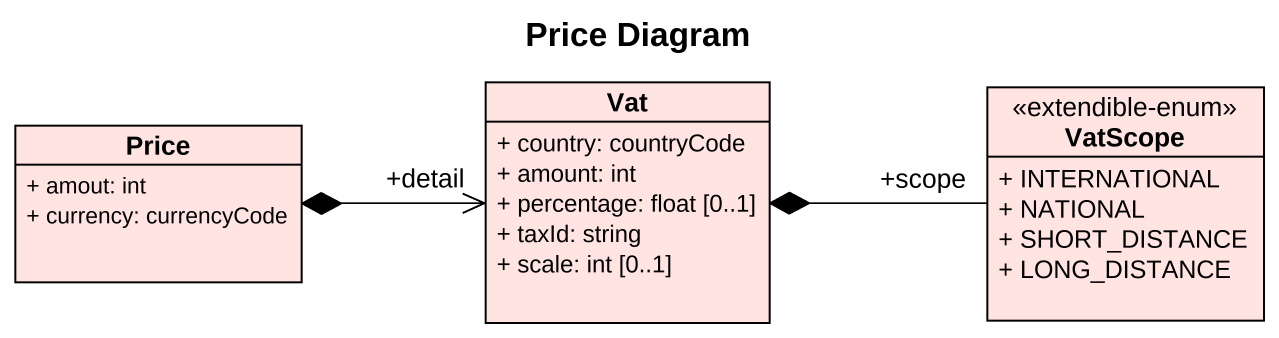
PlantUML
@startuml
title Price Diagram
hide circle
hide empty members
skinparam classAttributeIconSize 0
class Price #FFE4E1 {
  + amout: int
  + currency: currencyCode
}
class Vat #FFE4E1 {
  + country: countryCode
  + amount: int
  + percentage: float [0..1]
  + taxId: string
  + scale: int [0..1]
}
class VatScope <<extendible-enum>> #FFE4E1 {
  + INTERNATIONAL
  + NATIONAL
  + SHORT_DISTANCE
  + LONG_DISTANCE
}
Vat "+detail" <-left-* Price
VatScope "+scope" -left-* Vat
@enduml
